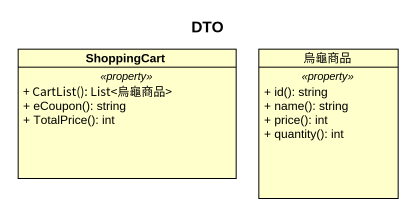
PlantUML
@startuml
title DTO
hide circle
hide empty members
skinparam classAttributeIconSize 0
class ShoppingCart {
  .. <<property>> ..
  + CartList(): List<烏龜商品>
  + eCoupon(): string
  + TotalPrice(): int
}
class 烏龜商品 {
  .. <<property>> ..
  + id(): string
  + name(): string
  + price(): int
  + quantity(): int
}
@enduml
